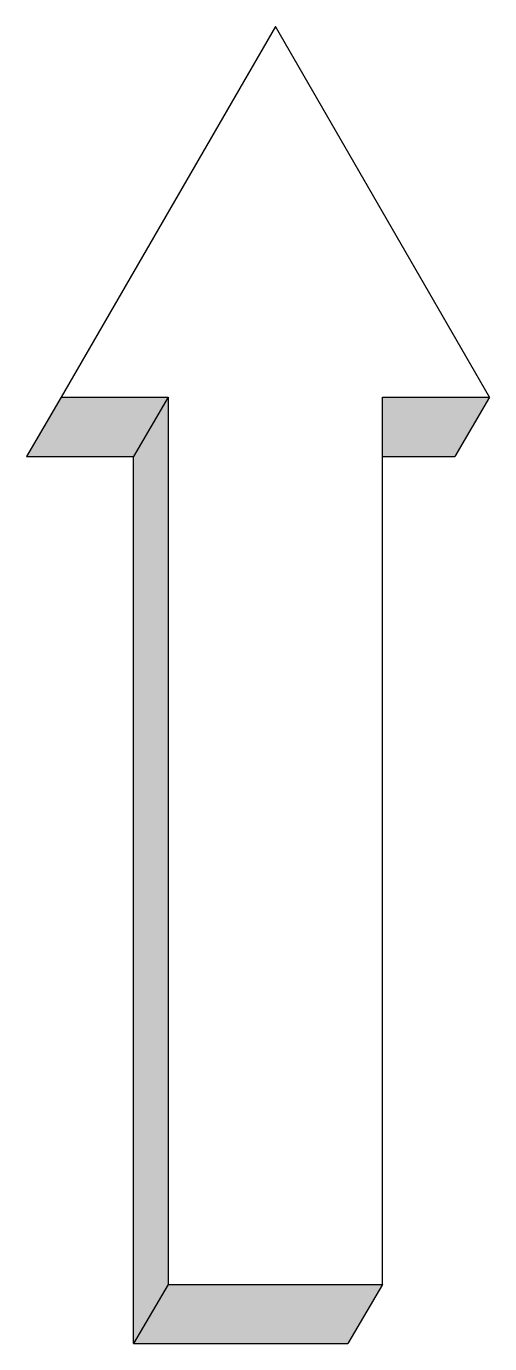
# Model space of a CAD drawing. Extents: x -1.15 to 1.33, y 0 to 7.06.
import ezdxf

# ---------------------------------------------------------------- set-up
doc = ezdxf.new("R2010")
doc.units = 0
doc.header["$MEASUREMENT"] = 0

msp = doc.modelspace()

# ---------------------------------------------------------------- linework, layer by layer
for p, q in [((-0.9611, 5.0738), (-1.1479, 4.7561)), ((-0.9611, 5.0738), (-0.3872, 5.0738)), ((-0.3872, 5.0738), (-0.574, 4.7561)), ((0.7608, 5.0738), (1.3347, 5.0738)), ((1.3347, 5.0738), (1.1479, 4.7561)), ((-1.1479, 4.7561), (-0.574, 4.7561)), ((-0.574, 0), (-0.574, 4.7561)), ((0.7608, 4.7561), (1.1479, 4.7561)), ((-0.3872, 0.3176), (-0.574, 0)), ((0.7608, 0.3176), (0.574, 0)), ((-0.574, 0), (0.574, 0))]:
    msp.add_line(p, q)
for points in [[(1.3347, 5.0738), (0.1868, 7.062), (-0.9611, 5.0738)], [(-0.3872, 5.0738), (-0.3872, 0.3176)], [(0.7608, 4.7561), (0.7608, 5.0738)], [(0.7608, 0.3176), (0.7608, 4.7561)], [(-0.3872, 0.3176), (0.7608, 0.3176)]]:
    msp.add_lwpolyline(points)
for points in [[(-0.9611, 5.0738), (-1.1479, 4.7561), (-0.3872, 5.0738), (-0.574, 4.7561)], [(-0.3872, 5.0738), (-0.574, 4.7561), (-0.3872, 0.3176), (-0.574, 0)], [(0.7608, 5.0738), (0.7608, 4.7561), (1.3347, 5.0738), (1.1479, 4.7561)], [(-0.3872, 0.3176), (-0.574, 0), (0.7608, 0.3176), (0.574, 0)]]:
    msp.add_solid(points)

doc.saveas('drawing.dxf')
